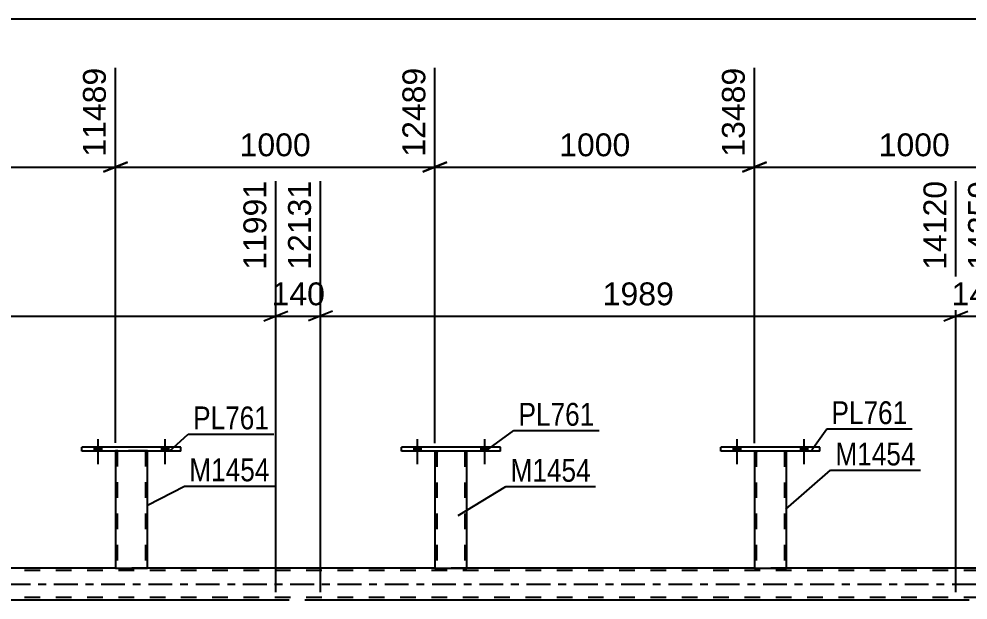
# Model space of a CAD drawing. Header units: millimetres. Extents: x 0 to 841, y 0 to 594.
# Drawn here: x 527.7 to 646.5, y 447.6 to 520.4 of the extents above; entities that cross this region are included whole.
import ezdxf

# ---------------------------------------------------------------- set-up
doc = ezdxf.new("R2010")
doc.units = ezdxf.units.MM
doc.linetypes.add('DXK_LINE_DOT2', pattern=[3.9198, 1.9599, -1.9599])
doc.linetypes.add('DXK_LINE_DOT3', pattern=[5.9187, 2.979, -0.9799, 0.9799, -0.9799])
doc.styles.add('Arial', font='ARIAL.TTF', dxfattribs={"height": 0.2})
doc.styles.add('Arial Narrow', font='ARIALN.TTF', dxfattribs={"height": 0.2})

# ---------------------------------------------------------------- blocks, each defined once
blk = doc.blocks.new('Bolt-318464264-2870 - 2863')
at = {"linetype": 'Continuous'}
for points in [[(577.13, 466.28), (578.01, 466.28), (578.01, 466.76), (577.13, 466.76)], [(585.53, 466.28), (586.41, 466.28), (586.41, 466.76), (585.53, 466.76)]]:
    blk.add_hatch(color=1, dxfattribs=at).paths.add_polyline_path(points)
at = {"color": 1, "linetype": 'Continuous'}
for p, q in [((577.57, 467.76), (577.57, 464.64)), ((585.97, 467.76), (585.97, 464.64)), ((577.13, 466.76), (577.13, 466.28)), ((578.01, 466.76), (578.01, 466.28)), ((585.53, 466.76), (585.53, 466.28)), ((586.41, 466.76), (586.41, 466.28))]:
    blk.add_line(p, q, dxfattribs=at)
blk = doc.blocks.new('Bolt-318464264-2903 - 2863')
at = {"linetype": 'Continuous'}
for points in [[(577.13, 466.28), (578.01, 466.28), (578.01, 466.76), (577.13, 466.76)], [(585.53, 466.28), (586.41, 466.28), (586.41, 466.76), (585.53, 466.76)]]:
    blk.add_hatch(color=1, dxfattribs=at).paths.add_polyline_path(points)
at = {"color": 1, "linetype": 'Continuous'}
for p, q in [((577.57, 467.76), (577.57, 464.64)), ((585.97, 467.76), (585.97, 464.64)), ((577.13, 466.76), (577.13, 466.28)), ((578.01, 466.76), (578.01, 466.28)), ((585.53, 466.76), (585.53, 466.28)), ((586.41, 466.76), (586.41, 466.28))]:
    blk.add_line(p, q, dxfattribs=at)
blk = doc.blocks.new('Bolt-318464264-2904 - 2863')
at = {"linetype": 'Continuous'}
for points in [[(617.13, 466.28), (618.01, 466.28), (618.01, 466.76), (617.13, 466.76)], [(625.53, 466.28), (626.41, 466.28), (626.41, 466.76), (625.53, 466.76)]]:
    blk.add_hatch(color=1, dxfattribs=at).paths.add_polyline_path(points)
at = {"color": 1, "linetype": 'Continuous'}
for p, q in [((617.57, 467.76), (617.57, 464.64)), ((625.97, 467.76), (625.97, 464.64)), ((617.13, 466.76), (617.13, 466.28)), ((618.01, 466.76), (618.01, 466.28)), ((625.53, 466.76), (625.53, 466.28)), ((626.41, 466.76), (626.41, 466.28))]:
    blk.add_line(p, q, dxfattribs=at)
blk = doc.blocks.new('Part-318464264-2922 - 2863')
at = {"color": 2, "linetype": 'Continuous'}
for p, q in [((539.77, 451.62), (503.77, 451.62)), ((579.77, 451.62), (543.77, 451.62)), ((619.77, 451.62), (583.77, 451.62)), ((699.77, 451.62), (623.77, 451.62)), ((559.86, 447.62), (480.32, 447.62)), ((645, 447.62), (565.45, 447.62))]:
    blk.add_line(p, q, dxfattribs=at)
at = {"color": 7, "linetype": 'DXK_LINE_DOT2'}
for p, q in [((543.77, 451.62), (539.77, 451.62)), ((583.77, 451.62), (579.77, 451.62)), ((623.77, 451.62), (619.77, 451.62)), ((765.53, 451.3), (80.22, 451.3)), ((765.53, 447.94), (80.22, 447.94)), ((565.45, 447.62), (559.86, 447.62)), ((650.59, 447.62), (645, 447.62))]:
    blk.add_line(p, q, dxfattribs=at)
at = {"color": 7, "linetype": 'DXK_LINE_DOT3'}
blk.add_line((70.41, 449.62), (765.53, 449.62), dxfattribs=at)
blk = doc.blocks.new('Bolt-318464264-2923 - 2863')
at = {"linetype": 'Continuous'}
for points in [[(617.13, 466.28), (618.01, 466.28), (618.01, 466.76), (617.13, 466.76)], [(625.53, 466.28), (626.41, 466.28), (626.41, 466.76), (625.53, 466.76)]]:
    blk.add_hatch(color=1, dxfattribs=at).paths.add_polyline_path(points)
at = {"color": 1, "linetype": 'Continuous'}
for p, q in [((617.57, 467.76), (617.57, 464.64)), ((625.97, 467.76), (625.97, 464.64)), ((617.13, 466.76), (617.13, 466.28)), ((618.01, 466.76), (618.01, 466.28)), ((625.53, 466.76), (625.53, 466.28)), ((626.41, 466.76), (626.41, 466.28))]:
    blk.add_line(p, q, dxfattribs=at)
blk = doc.blocks.new('Bolt-318464264-2972 - 2863')
at = {"linetype": 'Continuous'}
for points in [[(537.13, 466.28), (538.01, 466.28), (538.01, 466.76), (537.13, 466.76)], [(545.53, 466.28), (546.41, 466.28), (546.41, 466.76), (545.53, 466.76)]]:
    blk.add_hatch(color=1, dxfattribs=at).paths.add_polyline_path(points)
at = {"color": 1, "linetype": 'Continuous'}
for p, q in [((537.57, 467.76), (537.57, 464.64)), ((545.97, 467.76), (545.97, 464.64)), ((537.13, 466.76), (537.13, 466.28)), ((538.01, 466.76), (538.01, 466.28)), ((545.53, 466.76), (545.53, 466.28)), ((546.41, 466.76), (546.41, 466.28))]:
    blk.add_line(p, q, dxfattribs=at)
blk = doc.blocks.new('Bolt-318464264-2973 - 2863')
at = {"linetype": 'Continuous'}
for points in [[(537.13, 466.28), (538.01, 466.28), (538.01, 466.76), (537.13, 466.76)], [(545.53, 466.28), (546.41, 466.28), (546.41, 466.76), (545.53, 466.76)]]:
    blk.add_hatch(color=1, dxfattribs=at).paths.add_polyline_path(points)
at = {"color": 1, "linetype": 'Continuous'}
for p, q in [((537.57, 467.76), (537.57, 464.64)), ((545.97, 467.76), (545.97, 464.64)), ((537.13, 466.76), (537.13, 466.28)), ((538.01, 466.76), (538.01, 466.28)), ((545.53, 466.76), (545.53, 466.28)), ((546.41, 466.76), (546.41, 466.28))]:
    blk.add_line(p, q, dxfattribs=at)
blk = doc.blocks.new('Part-318464264-3017 - 2863')
at = {"color": 2, "linetype": 'Continuous'}
for p, q in [((615.57, 466.28), (615.57, 466.76)), ((627.97, 466.76), (615.57, 466.76)), ((627.97, 466.28), (615.57, 466.28)), ((627.97, 466.28), (627.97, 466.76))]:
    blk.add_line(p, q, dxfattribs=at)
blk = doc.blocks.new('Part-318464264-3047 - 2863')
at = {"color": 2, "linetype": 'Continuous'}
for p, q in [((535.57, 466.28), (535.57, 466.76)), ((547.97, 466.76), (535.57, 466.76)), ((547.97, 466.28), (535.57, 466.28)), ((547.97, 466.28), (547.97, 466.76))]:
    blk.add_line(p, q, dxfattribs=at)
blk = doc.blocks.new('Part-318464264-3052 - 2863')
at = {"color": 2, "linetype": 'Continuous'}
for p, q in [((579.77, 466.28), (579.77, 451.62)), ((583.77, 451.62), (583.77, 466.28)), ((579.77, 451.62), (583.77, 451.62))]:
    blk.add_line(p, q, dxfattribs=at)
at = {"color": 7, "linetype": 'DXK_LINE_DOT2'}
for p, q in [((579.77, 466.28), (579.77, 466.28)), ((579.77, 466.28), (579.77, 466.28)), ((579.77, 466.28), (579.77, 466.28)), ((579.81, 466.28), (579.77, 466.28)), ((579.77, 466.28), (579.81, 466.28)), ((579.91, 466.28), (579.81, 466.28)), ((579.81, 466.28), (579.91, 466.28)), ((580.07, 466.28), (579.91, 466.28)), ((579.91, 466.28), (580.07, 466.28)), ((580.01, 466.28), (580.01, 466.28)), ((580.01, 466.28), (580.01, 451.62)), ((580.03, 466.28), (580.01, 466.28)), ((580.01, 466.28), (580.03, 466.28)), ((580.08, 466.28), (580.03, 466.28)), ((580.03, 466.28), (580.08, 466.28)), ((583.47, 466.28), (580.07, 466.28)), ((583.47, 466.28), (580.07, 466.28)), ((583.38, 466.28), (580.08, 466.28)), ((580.08, 466.28), (580.16, 466.28)), ((583.46, 466.28), (580.16, 466.28)), ((583.46, 466.28), (583.38, 466.28)), ((583.51, 466.28), (583.46, 466.28)), ((583.46, 466.28), (583.51, 466.28)), ((583.47, 466.28), (583.63, 466.28)), ((583.63, 466.28), (583.47, 466.28)), ((583.53, 466.28), (583.51, 466.28)), ((583.51, 466.28), (583.53, 466.28)), ((583.53, 466.28), (583.53, 466.28)), ((583.53, 466.28), (583.53, 451.62)), ((583.63, 466.28), (583.73, 466.28)), ((583.73, 466.28), (583.63, 466.28)), ((583.73, 466.28), (583.77, 466.28)), ((583.77, 466.28), (583.73, 466.28)), ((583.77, 466.28), (583.77, 466.28)), ((583.77, 466.28), (583.77, 466.28)), ((583.77, 466.28), (583.77, 466.28)), ((583.51, 451.62), (583.47, 451.62)), ((583.51, 451.62), (583.47, 451.62)), ((583.53, 451.62), (583.51, 451.62)), ((583.51, 451.62), (583.53, 451.62))]:
    blk.add_line(p, q, dxfattribs=at)
blk = doc.blocks.new('Part-318464264-3072 - 2863')
at = {"color": 7, "linetype": 'DXK_LINE_DOT2'}
for p, q in [((539.77, 466.29), (539.77, 466.29)), ((539.77, 466.29), (539.77, 466.28)), ((539.77, 466.28), (539.77, 466.29)), ((539.81, 466.29), (539.77, 466.29)), ((539.77, 466.29), (539.81, 466.29)), ((539.91, 466.29), (539.81, 466.29)), ((539.81, 466.29), (539.91, 466.29)), ((540.07, 466.29), (539.91, 466.29)), ((539.91, 466.29), (540.07, 466.29)), ((540.01, 466.29), (540.01, 466.29)), ((540.01, 466.29), (540.01, 451.62)), ((540.03, 466.29), (540.01, 466.29)), ((540.01, 466.29), (540.03, 466.29)), ((540.08, 466.29), (540.03, 466.29)), ((540.03, 466.29), (540.08, 466.29)), ((543.47, 466.29), (540.07, 466.29)), ((543.47, 466.29), (540.07, 466.29)), ((543.38, 466.29), (540.08, 466.29)), ((540.08, 466.29), (540.16, 466.29)), ((543.46, 466.29), (540.16, 466.29)), ((543.46, 466.29), (543.38, 466.29)), ((543.51, 466.29), (543.46, 466.29)), ((543.46, 466.29), (543.51, 466.29)), ((543.47, 466.29), (543.63, 466.29)), ((543.63, 466.29), (543.47, 466.29)), ((543.53, 466.29), (543.51, 466.29)), ((543.51, 466.29), (543.53, 466.29)), ((543.53, 466.29), (543.53, 466.29)), ((543.53, 466.29), (543.53, 451.62)), ((543.63, 466.29), (543.73, 466.29)), ((543.73, 466.29), (543.63, 466.29)), ((543.73, 466.29), (543.77, 466.29)), ((543.77, 466.29), (543.73, 466.29)), ((543.77, 466.29), (543.77, 466.29)), ((543.77, 466.29), (543.77, 466.28)), ((543.77, 466.28), (543.77, 466.29)), ((543.51, 451.62), (543.47, 451.62)), ((543.51, 451.62), (543.47, 451.62)), ((543.53, 451.62), (543.51, 451.62)), ((543.51, 451.62), (543.53, 451.62))]:
    blk.add_line(p, q, dxfattribs=at)
at = {"color": 2, "linetype": 'Continuous'}
for p, q in [((539.77, 466.28), (539.77, 451.62)), ((543.77, 451.62), (543.77, 466.28)), ((539.77, 451.62), (543.77, 451.62))]:
    blk.add_line(p, q, dxfattribs=at)
blk = doc.blocks.new('Part-318464264-3097 - 2863')
at = {"color": 2, "linetype": 'Continuous'}
for p, q in [((575.57, 466.28), (575.57, 466.76)), ((587.97, 466.76), (575.57, 466.76)), ((587.97, 466.28), (575.57, 466.28)), ((587.97, 466.28), (587.97, 466.76))]:
    blk.add_line(p, q, dxfattribs=at)
blk = doc.blocks.new('Part-318464264-3102 - 2863')
at = {"color": 2, "linetype": 'Continuous'}
for p, q in [((619.77, 466.28), (619.77, 451.62)), ((623.77, 451.62), (623.77, 466.28)), ((619.77, 451.62), (623.77, 451.62))]:
    blk.add_line(p, q, dxfattribs=at)
at = {"color": 7, "linetype": 'DXK_LINE_DOT2'}
for p, q in [((619.77, 466.28), (619.77, 466.28)), ((619.77, 466.28), (619.77, 466.28)), ((619.77, 466.28), (619.77, 466.28)), ((619.81, 466.28), (619.77, 466.28)), ((619.77, 466.28), (619.81, 466.28)), ((619.91, 466.28), (619.81, 466.28)), ((619.81, 466.28), (619.91, 466.28)), ((620.07, 466.28), (619.91, 466.28)), ((619.91, 466.28), (620.07, 466.28)), ((620.01, 466.28), (620.01, 466.28)), ((620.01, 466.28), (620.01, 451.62)), ((620.03, 466.28), (620.01, 466.28)), ((620.01, 466.28), (620.03, 466.28)), ((620.08, 466.28), (620.03, 466.28)), ((620.03, 466.28), (620.08, 466.28)), ((623.48, 466.28), (620.07, 466.28)), ((623.48, 466.28), (620.07, 466.28)), ((623.39, 466.28), (620.08, 466.28)), ((620.08, 466.28), (620.16, 466.28)), ((623.46, 466.28), (620.16, 466.28)), ((623.46, 466.28), (623.39, 466.28)), ((623.52, 466.28), (623.46, 466.28)), ((623.46, 466.28), (623.52, 466.28)), ((623.48, 466.28), (623.63, 466.28)), ((623.63, 466.28), (623.48, 466.28)), ((623.53, 466.28), (623.52, 466.28)), ((623.52, 466.28), (623.53, 466.28)), ((623.53, 466.28), (623.53, 466.28)), ((623.53, 466.28), (623.53, 451.62)), ((623.63, 466.28), (623.74, 466.28)), ((623.74, 466.28), (623.63, 466.28)), ((623.74, 466.28), (623.77, 466.28)), ((623.77, 466.28), (623.74, 466.28)), ((623.77, 466.28), (623.77, 466.28)), ((623.77, 466.28), (623.77, 466.28)), ((623.77, 466.28), (623.77, 466.28)), ((623.51, 451.62), (623.48, 451.62)), ((623.51, 451.62), (623.48, 451.62)), ((623.53, 451.62), (623.51, 451.62)), ((623.51, 451.62), (623.53, 451.62))]:
    blk.add_line(p, q, dxfattribs=at)
blk = doc.blocks.new('StraightDimension-318464264-9861 - 2863')
at = {"color": 7, "linetype": 'Continuous'}
for p, q in [((619.77, 467.28), (619.77, 514.28)), ((659.77, 467.28), (659.77, 514.28)), ((621.27, 502.46), (618.27, 501.26)), ((619.77, 501.86), (659.77, 501.86)), ((658.27, 501.26), (661.27, 502.46))]:
    blk.add_line(p, q, dxfattribs=at)
at = {"color": 0}
blk.add_wipeout([(644.82, 502.61), (644.82, 506.81), (634.73, 506.81), (634.73, 502.61)], dxfattribs=at)
at = {"color": 3, "style": 'Arial'}
blk.add_text('1000', height=2.865, dxfattribs=at).set_placement((635.33, 503.21))
at = {"color": 0, "linetype": 'Continuous'}
blk.add_wipeout([(659.17, 514.88), (654.97, 514.88), (654.97, 502.56), (659.17, 502.56)], dxfattribs=at)
at = {"color": 3, "linetype": 'Continuous', "style": 'Arial'}
blk.add_text('14489', height=2.865, rotation=90.0002, dxfattribs=at).set_placement((658.57, 503.16))
blk = doc.blocks.new('StraightDimension-318464264-9864 - 2863')
at = {"color": 7, "linetype": 'Continuous'}
for p, q in [((499.77, 467.29), (499.77, 514.28)), ((539.77, 467.29), (539.77, 514.28)), ((501.27, 502.46), (498.27, 501.26)), ((499.77, 501.86), (539.77, 501.86)), ((538.27, 501.26), (541.27, 502.46))]:
    blk.add_line(p, q, dxfattribs=at)
at = {"color": 0}
blk.add_wipeout([(524.82, 502.61), (524.82, 506.81), (514.73, 506.81), (514.73, 502.61)], dxfattribs=at)
at = {"color": 3, "style": 'Arial'}
blk.add_text('1000', height=2.865, dxfattribs=at).set_placement((515.33, 503.21))
at = {"color": 0, "linetype": 'Continuous'}
blk.add_wipeout([(539.17, 514.88), (534.97, 514.88), (534.97, 502.56), (539.17, 502.56)], dxfattribs=at)
at = {"color": 3, "linetype": 'Continuous', "style": 'Arial'}
blk.add_text('11489', height=2.865, rotation=90.0002, dxfattribs=at).set_placement((538.57, 503.16))
blk = doc.blocks.new('StraightDimension-318464264-9863 - 2863')
at = {"color": 7, "linetype": 'Continuous'}
for p, q in [((539.77, 467.29), (539.77, 514.28)), ((579.77, 467.28), (579.77, 514.28)), ((541.27, 502.46), (538.27, 501.26)), ((539.77, 501.86), (579.77, 501.86)), ((578.27, 501.26), (581.27, 502.46))]:
    blk.add_line(p, q, dxfattribs=at)
at = {"color": 0}
blk.add_wipeout([(564.82, 502.61), (564.82, 506.81), (554.72, 506.81), (554.72, 502.61)], dxfattribs=at)
at = {"color": 3, "style": 'Arial'}
blk.add_text('1000', height=2.865, dxfattribs=at).set_placement((555.32, 503.21))
at = {"color": 0, "linetype": 'Continuous'}
blk.add_wipeout([(579.17, 514.88), (574.97, 514.88), (574.97, 502.56), (579.17, 502.56)], dxfattribs=at)
at = {"color": 3, "linetype": 'Continuous', "style": 'Arial'}
blk.add_text('12489', height=2.865, rotation=90.0002, dxfattribs=at).set_placement((578.57, 503.16))
blk = doc.blocks.new('StraightDimension-318464264-3663 - 2863')
at = {"color": 7, "linetype": 'Continuous'}
for p, q in [((559.86, 448.62), (559.86, 500.1)), ((565.45, 448.62), (565.45, 500.1)), ((558.36, 482.59), (561.36, 483.79)), ((566.95, 483.79), (563.95, 482.59)), ((559.86, 483.19), (565.45, 483.19))]:
    blk.add_line(p, q, dxfattribs=at)
at = {"color": 0}
blk.add_wipeout([(566.59, 483.94), (566.59, 488.14), (558.72, 488.14), (558.72, 483.94)], dxfattribs=at)
at = {"color": 3, "style": 'Arial'}
blk.add_text('140', height=2.865, dxfattribs=at).set_placement((559.32, 484.54))
at = {"color": 0, "linetype": 'Continuous'}
blk.add_wipeout([(564.85, 500.7), (560.65, 500.7), (560.65, 488.39), (564.85, 488.39)], dxfattribs=at)
at = {"color": 3, "linetype": 'Continuous', "style": 'Arial'}
blk.add_text('12131', height=2.865, rotation=90.0002, dxfattribs=at).set_placement((564.25, 488.99))
blk = doc.blocks.new('StraightDimension-318464264-3649 - 2863')
at = {"color": 7, "linetype": 'Continuous'}
for p, q in [((480.32, 448.62), (480.32, 500.1)), ((559.86, 448.62), (559.86, 500.1)), ((481.82, 483.79), (478.82, 482.59)), ((558.36, 482.59), (561.36, 483.79)), ((480.32, 483.19), (559.86, 483.19))]:
    blk.add_line(p, q, dxfattribs=at)
at = {"color": 0, "linetype": 'Continuous'}
blk.add_wipeout([(559.26, 500.7), (555.06, 500.7), (555.06, 488.39), (559.26, 488.39)], dxfattribs=at)
at = {"color": 0}
blk.add_wipeout([(525.14, 483.94), (525.14, 488.14), (515.05, 488.14), (515.05, 483.94)], dxfattribs=at)
at = {"color": 3, "linetype": 'Continuous', "style": 'Arial'}
blk.add_text('11991', height=2.865, rotation=90.0002, dxfattribs=at).set_placement((558.66, 488.99))
at = {"color": 3, "style": 'Arial'}
blk.add_text('1989', height=2.865, dxfattribs=at).set_placement((515.65, 484.54))
blk = doc.blocks.new('StraightDimension-318464264-3677 - 2863')
at = {"color": 7, "linetype": 'Continuous'}
for p, q in [((565.45, 448.62), (565.45, 500.1)), ((645, 448.62), (645, 500.1)), ((566.95, 483.79), (563.95, 482.59)), ((643.5, 482.59), (646.5, 483.79)), ((565.45, 483.19), (645, 483.19))]:
    blk.add_line(p, q, dxfattribs=at)
at = {"color": 0, "linetype": 'Continuous'}
blk.add_wipeout([(644.4, 500.7), (640.2, 500.7), (640.2, 488.39), (644.4, 488.39)], dxfattribs=at)
at = {"color": 0}
blk.add_wipeout([(610.28, 483.94), (610.28, 488.14), (600.18, 488.14), (600.18, 483.94)], dxfattribs=at)
at = {"color": 3, "linetype": 'Continuous', "style": 'Arial'}
blk.add_text('14120', height=2.865, rotation=90.0002, dxfattribs=at).set_placement((643.8, 488.99))
at = {"color": 3, "style": 'Arial'}
blk.add_text('1989', height=2.865, dxfattribs=at).set_placement((600.78, 484.54))
blk = doc.blocks.new('StraightDimension-318464264-3691 - 2863')
at = {"color": 7, "linetype": 'Continuous'}
for p, q in [((645, 448.62), (645, 500.1)), ((650.59, 448.62), (650.59, 500.1)), ((643.5, 482.59), (646.5, 483.79)), ((652.09, 483.79), (649.09, 482.59)), ((645, 483.19), (650.59, 483.19))]:
    blk.add_line(p, q, dxfattribs=at)
at = {"color": 0}
blk.add_wipeout([(651.73, 483.94), (651.73, 488.14), (643.86, 488.14), (643.86, 483.94)], dxfattribs=at)
at = {"color": 3, "style": 'Arial'}
blk.add_text('140', height=2.865, dxfattribs=at).set_placement((644.46, 484.54))
at = {"color": 0, "linetype": 'Continuous'}
blk.add_wipeout([(649.99, 500.7), (645.79, 500.7), (645.79, 488.39), (649.99, 488.39)], dxfattribs=at)
at = {"color": 3, "linetype": 'Continuous', "style": 'Arial'}
blk.add_text('14259', height=2.865, rotation=90.0002, dxfattribs=at).set_placement((649.39, 488.99))
blk = doc.blocks.new('StraightDimension-318464264-9862 - 2863')
at = {"color": 7, "linetype": 'Continuous'}
for p, q in [((579.77, 467.28), (579.77, 514.28)), ((619.77, 467.28), (619.77, 514.28)), ((581.27, 502.46), (578.27, 501.26)), ((579.77, 501.86), (619.77, 501.86)), ((618.27, 501.26), (621.27, 502.46))]:
    blk.add_line(p, q, dxfattribs=at)
at = {"color": 0}
blk.add_wipeout([(604.82, 502.61), (604.82, 506.81), (594.73, 506.81), (594.73, 502.61)], dxfattribs=at)
at = {"color": 3, "style": 'Arial'}
blk.add_text('1000', height=2.865, dxfattribs=at).set_placement((595.33, 503.21))
at = {"color": 0, "linetype": 'Continuous'}
blk.add_wipeout([(619.17, 514.88), (614.97, 514.88), (614.97, 502.56), (619.17, 502.56)], dxfattribs=at)
at = {"color": 3, "linetype": 'Continuous', "style": 'Arial'}
blk.add_text('13489', height=2.865, rotation=90.0002, dxfattribs=at).set_placement((618.57, 503.16))
blk = doc.blocks.new('StraightDimension-318464264-2034 - 1696')
at = {"color": 7, "linetype": 'Continuous'}
blk.add_line((89.13, 520.41), (800.02, 520.41), dxfattribs=at)
blk = doc.blocks.new('Mark-318464264-3093 - 2863')
at = {"color": 30, "linetype": 'Continuous'}
for p, q in [((586.11, 466.28), (589.64, 468.85)), ((589.64, 468.85), (600.35, 468.85))]:
    blk.add_line(p, q, dxfattribs=at)
at = {"color": 0}
blk.add_wipeout([(599.75, 469.45), (599.75, 472.45), (590.24, 472.45), (590.24, 469.45)], dxfattribs=at)
blk.add_wipeout([(599.75, 469.45), (599.75, 472.45), (590.24, 472.45), (590.24, 469.45)], dxfattribs=at)
at = {"color": 3, "style": 'Arial Narrow'}
blk.add_text('PL761', height=2.863, dxfattribs=at).set_placement((590.24, 469.45))
blk = doc.blocks.new('Mark-318464264-3013 - 2863')
at = {"color": 30, "linetype": 'Continuous'}
for p, q in [((626.96, 466.44), (628.82, 469.05)), ((628.82, 469.05), (639.53, 469.05))]:
    blk.add_line(p, q, dxfattribs=at)
at = {"color": 0}
blk.add_wipeout([(638.93, 469.65), (638.93, 472.65), (629.42, 472.65), (629.42, 469.65)], dxfattribs=at)
blk.add_wipeout([(638.93, 469.65), (638.93, 472.65), (629.42, 472.65), (629.42, 469.65)], dxfattribs=at)
at = {"color": 3, "style": 'Arial Narrow'}
blk.add_text('PL761', height=2.863, dxfattribs=at).set_placement((629.42, 469.65))
blk = doc.blocks.new('Mark-318464264-3043 - 2863')
at = {"color": 30, "linetype": 'Continuous'}
for p, q in [((546.55, 466.28), (548.9, 468.4)), ((548.9, 468.4), (559.6, 468.4))]:
    blk.add_line(p, q, dxfattribs=at)
at = {"color": 0}
blk.add_wipeout([(559, 469), (559, 472), (549.5, 472), (549.5, 469)], dxfattribs=at)
blk.add_wipeout([(559, 469), (559, 472), (549.5, 472), (549.5, 469)], dxfattribs=at)
at = {"color": 3, "style": 'Arial Narrow'}
blk.add_text('PL761', height=2.863, dxfattribs=at).set_placement((549.5, 469))
blk = doc.blocks.new('Mark-318464264-3048 - 2863')
at = {"color": 30, "linetype": 'Continuous'}
for p, q in [((582.69, 458.22), (588.64, 461.83)), ((588.64, 461.83), (599.89, 461.83))]:
    blk.add_line(p, q, dxfattribs=at)
at = {"color": 0}
blk.add_wipeout([(599.29, 462.43), (599.29, 465.43), (589.24, 465.43), (589.24, 462.43)], dxfattribs=at)
blk.add_wipeout([(599.29, 462.43), (599.29, 465.43), (589.24, 465.43), (589.24, 462.43)], dxfattribs=at)
at = {"color": 3, "style": 'Arial Narrow'}
blk.add_text('M1454', height=2.863, dxfattribs=at).set_placement((589.24, 462.43))
blk = doc.blocks.new('Mark-318464264-3068 - 2863')
at = {"color": 30, "linetype": 'Continuous'}
for p, q in [((543.77, 459.49), (548.42, 461.89)), ((548.42, 461.89), (559.67, 461.89))]:
    blk.add_line(p, q, dxfattribs=at)
at = {"color": 0}
blk.add_wipeout([(559.07, 462.49), (559.07, 465.49), (549.02, 465.49), (549.02, 462.49)], dxfattribs=at)
blk.add_wipeout([(559.07, 462.49), (559.07, 465.49), (549.02, 465.49), (549.02, 462.49)], dxfattribs=at)
at = {"color": 3, "style": 'Arial Narrow'}
blk.add_text('M1454', height=2.863, dxfattribs=at).set_placement((549.02, 462.49))
blk = doc.blocks.new('Mark-318464264-3098 - 2863')
at = {"color": 30, "linetype": 'Continuous'}
for p, q in [((623.71, 459.02), (629.31, 463.88)), ((629.31, 463.88), (640.56, 463.88))]:
    blk.add_line(p, q, dxfattribs=at)
at = {"color": 0}
blk.add_wipeout([(639.96, 464.48), (639.96, 467.48), (629.91, 467.48), (629.91, 464.48)], dxfattribs=at)
blk.add_wipeout([(639.96, 464.48), (639.96, 467.48), (629.91, 467.48), (629.91, 464.48)], dxfattribs=at)
at = {"color": 3, "style": 'Arial Narrow'}
blk.add_text('M1454', height=2.863, dxfattribs=at).set_placement((629.91, 464.48))

msp = doc.modelspace()

# ---------------------------------------------------------------- block references
for name in ['StraightDimension-318464264-2034 - 1696', 'Bolt-318464264-2972 - 2863', 'Bolt-318464264-2973 - 2863', 'Bolt-318464264-2870 - 2863', 'Bolt-318464264-2903 - 2863', 'Bolt-318464264-2904 - 2863', 'Bolt-318464264-2923 - 2863', 'Part-318464264-3047 - 2863', 'Part-318464264-3072 - 2863', 'Part-318464264-3097 - 2863', 'Part-318464264-3052 - 2863', 'Part-318464264-3017 - 2863', 'Part-318464264-3102 - 2863', 'Part-318464264-2922 - 2863']:
    msp.add_blockref(name, (0, 0))

# ---------------------------------------------------------------- next in the draw order: block references
for name in ['StraightDimension-318464264-9864 - 2863', 'StraightDimension-318464264-9861 - 2863']:
    msp.add_blockref(name, (0, 0))

# ---------------------------------------------------------------- next in the draw order: block references
msp.add_blockref('StraightDimension-318464264-9863 - 2863', (0, 0))

# ---------------------------------------------------------------- next in the draw order: block references
msp.add_blockref('StraightDimension-318464264-3663 - 2863', (0, 0))

# ---------------------------------------------------------------- next in the draw order: block references
for name in ['StraightDimension-318464264-3649 - 2863', 'StraightDimension-318464264-3677 - 2863']:
    msp.add_blockref(name, (0, 0))

# ---------------------------------------------------------------- next in the draw order: block references
for name in ['StraightDimension-318464264-9862 - 2863', 'StraightDimension-318464264-3691 - 2863', 'Mark-318464264-3043 - 2863', 'Mark-318464264-3013 - 2863', 'Mark-318464264-3068 - 2863', 'Mark-318464264-3048 - 2863']:
    msp.add_blockref(name, (0, 0))

# ---------------------------------------------------------------- next in the draw order: block references
for name in ['Mark-318464264-3093 - 2863', 'Mark-318464264-3098 - 2863']:
    msp.add_blockref(name, (0, 0))

doc.saveas('drawing.dxf')
